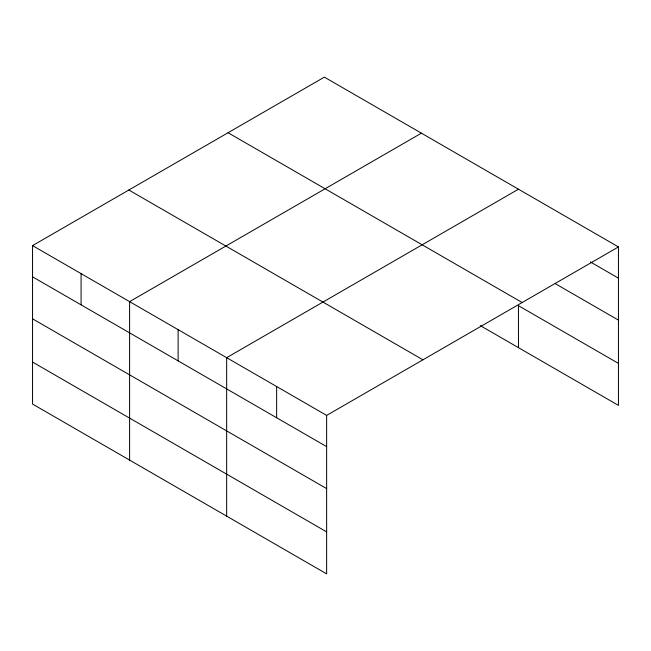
<?xml version="1.0" encoding="UTF-8"?>
<svg xmlns="http://www.w3.org/2000/svg" width="651" height="651" viewBox="0 0 651 651"><rect width="100%" height="100%" fill="white"/><g stroke="black" fill="none" stroke-linecap="round" stroke-linejoin="round"><path stroke-width="0.98" d="M618.45 246.932L324.361 77.135L32.55 245.614L32.55 404.068L326.639 573.865L326.639 415.403L618.45 246.932L618.45 405.386L480.332 325.646M421.409 133.17L129.598 301.641L129.598 460.102M518.456 189.205L226.654 357.676L226.654 516.129M590.384 261.946L618.45 278.148M555.295 283.673L618.45 320.137M228.062 132.739L522.151 302.528M618.45 363.396L518.456 305.669L518.456 347.658M128.849 190.019L422.938 359.808M32.55 245.614L326.639 415.403M32.55 276.83L326.639 446.627M32.55 318.819L326.639 488.608M32.55 362.078L326.639 531.875M276.642 386.539L276.642 417.755M178.122 329.658L178.122 360.882M81.074 273.632L81.074 304.847"/></g></svg>
